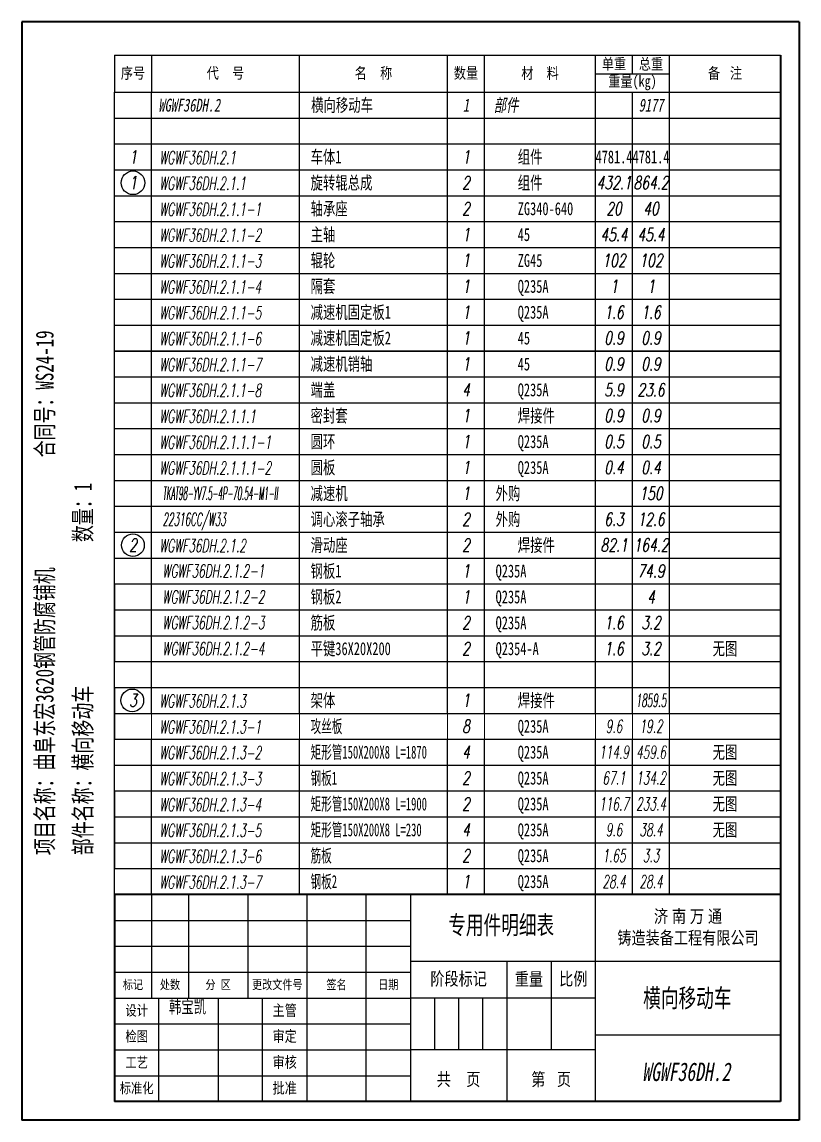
# Model space of a CAD drawing. Header units: millimetres. Extents: x 41246 to 169465, y -141938 to 36614.
# Drawn here: x 137120 to 142370, y -132359 to -124934 of the extents above; entities that cross this region are included whole.
import ezdxf
from ezdxf.enums import TextEntityAlignment as Align

# ---------------------------------------------------------------- set-up
doc = ezdxf.new("R2010")
doc.units = ezdxf.units.MM
for name, color, linetype in [('00', 7, 'Continuous'), ('标注层', 3, 'Continuous'), ('标注线', 3, 'Continuous'), ('细实线', 4, 'Continuous')]:
    doc.layers.add(name, color=color, linetype=linetype)
for name, color, linetype, lineweight in [('S', 7, 'Continuous', 35), ('明细表线', 1, 'Continuous', 13), ('粗实线', 7, 'Continuous', 40)]:
    doc.layers.add(name, color=color, linetype=linetype, lineweight=lineweight)
doc.styles.get("Standard").update_dxf_attribs({"font": '', "width": 0.8})
doc.styles.add('文字', font='', dxfattribs={"width": 0.7})
doc.styles.add('标注', font='italic.shx', dxfattribs={"width": 0.7, "bigfont": 'AllInOneBig.shx'})
doc.styles.get('Standard').set_extended_font_data('SimSun')
doc.styles.get('文字').set_extended_font_data('SimSun')

# ---------------------------------------------------------------- blocks, each defined once
blk = doc.blocks.new('明细表')
for p, q in [((0, 7), (180, 7)), ((0, 0), (0, 7)), ((10, 0), (10, 7)), ((50, 0), (50, 7)), ((90, 0), (90, 7)), ((100, 0), (100, 7)), ((130, 0), (130, 7)), ((140, 0), (140, 7)), ((150, 0), (150, 7)), ((180, 0), (180, 7)), ((0, 0), (180, 0))]:
    blk.add_line(p, q)
at = {"width": 0.7, "flags": 8}
for tag, style, p in [('1', '标注', (5, 3.5)), ('4', '标注', (95, 3.5)), ('6', '标注', (135, 3.5)), ('7', '标注', (145, 3.5)), ('8', '文字', (165, 3.5))]:
    blk.add_attdef(tag, text='', height=3.5, dxfattribs=dict(at, style=style)).set_placement(p, align=Align.MIDDLE_CENTER)
at = {"color": 141, "flags": 8}
for tag, style, width, p in [('2', '标注', 0.6, (13, 3.5)), ('3', '文字', 0.7, (53, 3.5)), ('5', '标注', 0.7, (103, 3.5))]:
    blk.add_attdef(tag, text='', height=3.5, dxfattribs=dict(at, style=style, width=width)).set_placement(p, align=Align.MIDDLE_LEFT)
blk = doc.blocks.new('明细表头')
for p, q in [((0, 10), (180, 10)), ((0, 10), (0, 0)), ((10, 10), (10, 0)), ((50, 0), (50, 10)), ((90, 0), (90, 10)), ((100, 0), (100, 10)), ((130, 0), (130, 10)), ((140, 5), (140, 10)), ((150, 0), (150, 10)), ((180, 10), (180, 0)), ((130, 5), (150, 5)), ((0, 0), (180, 0))]:
    blk.add_line(p, q)
at = {"char_height": 3, "attachment_point": 5}
for s, insert in [('{\\f\uffbfﾬￌﾣﾤ_GB2312|b0|i0|c134|p49;单重}', (135, 7.5)), ('{\\f\uffbfﾬￌﾣﾤ_GB2312|b0|i0|c134|p49;总重}', (145, 7.5)), ('{\\f\uffbfﾬￌﾣﾤ_GB2312|b0|i0|c134|p49;序号}', (5, 5)), ('{\\f\uffbfﾬￌﾣﾤ_GB2312|b0|i0|c134|p49;代    号}', (30, 5)), ('{\\f\uffbfﾬￌﾣﾤ_GB2312|b0|i0|c134|p49;名    称}', (70, 5)), ('{\\f\uffbfﾬￌﾣﾤ_GB2312|b0|i0|c134|p49;数量}', (95, 5)), ('{\\f\uffbfﾬￌﾣﾤ_GB2312|b0|i0|c134|p49;材    料}', (115, 5)), ('{\\f\uffbfﾬￌﾣﾤ_GB2312|b0|i0|c134|p49;备   注}', (165, 5)), ('{\\f\uffbfﾬￌﾣﾤ_GB2312|b0|i0|c134|p49;重量}(kg)', (140, 2.5))]:
    blk.add_mtext(s, dxfattribs=dict(at, insert=insert))
blk = doc.blocks.new('图栏')
at = {"layer": '粗实线'}
for p, q in [((0, 56), (-180, 56)), ((-180, 56), (-180, 0))]:
    blk.add_line(p, q, dxfattribs=at)
at = {"layer": '细实线'}
for p, q in [((-170, 56), (-170, 28)), ((-160, 56), (-160, 28)), ((-144, 56), (-144, 28)), ((-128, 56), (-128, 0)), ((-112, 0), (-112, 56)), ((-100, 56), (-100, 0)), ((-50, 0), (-50, 56)), ((-180, 49), (-100, 49)), ((-180, 42), (-100, 42)), ((-100, 38), (-50, 38)), ((-74, 38), (-74, 0)), ((-62, 38), (-62, 14)), ((-50, 38), (0, 38)), ((-180, 35), (-100, 35)), ((-180, 28), (-100, 28)), ((-168, 0), (-168, 28)), ((-152, 28), (-152, 0)), ((-140, 0), (-140, 28)), ((-50, 28), (-100, 28)), ((-93.5, 28), (-93.5, 14)), ((-87, 28), (-87, 14)), ((-80.5, 28), (-80.5, 14)), ((-180, 21), (-100, 21)), ((0, 18), (-50, 18)), ((-180, 14), (-100, 14)), ((-50, 14), (-100, 14)), ((-50, 0), (-50, 9)), ((-180, 7), (-100, 7))]:
    blk.add_line(p, q, dxfattribs=at)
at = {"insert": (-165.27, 27.41), "char_height": 3.5, "width": 10.6759, "attachment_point": 1, "style": '文字'}
blk.add_mtext('韩宝凯', dxfattribs=at)
at = {"layer": '细实线', "attachment_point": 5}
for s, insert, char_height, width in [('{\\f\uffbfﾬￌﾣﾤ_GB2312|b0|i0|c134|p49;济 南 万 通\\P铸造装备工程有限公司}', (-25, 47), 3.5, 50), ('{\\f\uffbfﾬￌﾣﾤ_GB2312|b0|i0|c134|p49;标记}', (-175, 31.5), 2.5, 15), ('处数', (-165, 31.5), 2.5, 15), ('分 区', (-152, 31.5), 2.5, 15), ('{\\f\uffbfﾬￌﾣﾤ_GB2312|b0|i0|c134|p49;签名}', (-120, 31.5), 2.5, 15), ('{\\f\uffbfﾬￌﾣﾤ_GB2312|b0|i0|c134|p49;日期}', (-106, 31.5), 2.5, 15), ('{\\f\uffbfﾬￌﾣﾤ_GB2312|b0|i0|c134|p49;阶段标记}', (-87, 33), 3.5, 26), ('{\\f\uffbfﾬￌﾣﾤ_GB2312|b0|i0|c134|p49;重量}', (-68, 33), 3.5, 12), ('比例', (-56, 33), 3.5, 12), ('{\\f\uffbfﾬￌﾣﾤ_GB2312|b0|i0|c134|p49;设计}', (-174, 24.5), 2.8, 10), ('{\\f\uffbfﾬￌﾣﾤ_GB2312|b0|i0|c134|p49;主管}', (-134, 24.5), 3, 10), ('{\\f\uffbfﾬￌﾣﾤ_GB2312|b0|i0|c134|p49;检图}', (-174, 17.5), 2.8, 10), ('{\\f\uffbfﾬￌﾣﾤ_GB2312|b0|i0|c134|p49;审定}', (-134, 17.5), 3, 10), ('{\\f\uffbfﾬￌﾣﾤ_GB2312|b0|i0|c134|p49;工艺}', (-174, 10.5), 2.8, 10), ('{\\f\uffbfﾬￌﾣﾤ_GB2312|b0|i0|c134|p49;审核}', (-134, 10.5), 3, 10), ('{\\f\uffbfﾬￌﾣﾤ_GB2312|b0|i0|c134|p49;共    页}', (-87, 5.82), 3.5, 26), ('{\\f\uffbfﾬￌﾣﾤ_GB2312|b0|i0|c134|p49;第   页}', (-62, 5.82), 3.5, 24), ('{\\fￋￎￌﾣﾤ|b0|i0|c134|p2;标准化}', (-174, 3.5), 2.8, 10), ('{\\f\uffbfﾬￌﾣﾤ_GB2312|b0|i0|c134|p49;批准}', (-134, 3.5), 3, 10)]:
    blk.add_mtext(s, dxfattribs=dict(at, insert=insert, char_height=char_height, width=width))
at = {"layer": '细实线', "insert": (-136, 31.5), "char_height": 2.5, "width": 15, "attachment_point": 5, "line_spacing_factor": 0.8}
blk.add_mtext('{\\fￋￎￌﾣﾤ|b0|i0|c134|p2;更改文件号}', dxfattribs=at)
at = {"layer": '细实线', "width": 0.8, "flags": 8}
for tag, height, p in [('Q', 5, (-75.13, 47.19)), ('名称', 5, (-25.19, 28)), ('姓名', 3, (-159.93, 24.36)), ('DATA', 3, (-146.06, 24.09)), ('KG', 3.5, (-68.19, 21.34)), ('Y', 3.5, (-55.74, 20.78)), ('姓名', 3, (-159.93, 17.36)), ('DATA', 3, (-146.06, 17.09)), ('姓名', 3, (-119.93, 10.36)), ('DATA', 3, (-106.06, 10.09)), ('N', 7, (-25.47, 8.06)), ('Z', 3.5, (-87.28, 5.59)), ('X', 3.5, (-62.27, 5.8)), ('姓名', 3, (-119.93, 3.36)), ('DATA', 3, (-106.06, 3.09))]:
    blk.add_attdef(tag, text='', height=height, dxfattribs=at).set_placement(p, align=Align.MIDDLE_CENTER)

msp = doc.modelspace()

# ---------------------------------------------------------------- linework, layer by layer
at = {"layer": 'S'}
msp.add_line((142245.3, -128734.3), (142245.3, -129784.3), dxfattribs=at)
at = {"layer": '标注层'}
for p, q in [((137745.3, -130834.3), (137745.3, -125409.3)), ((142245.3, -130659.3), (142245.3, -130134.3))]:
    msp.add_line(p, q, dxfattribs=at)
at = {"layer": '标注线'}
for centre, radius in [((137870.3, -126021.8), 79.8), ((137870.3, -128471.8), 76.6), ((137865.5, -129521.8), 76.6)]:
    msp.add_circle(centre, radius, dxfattribs=at)
at = {"layer": '粗实线'}
for p, q in [((142370.3, -124934.3), (137120.3, -124934.3)), ((137120.3, -124934.3), (137120.3, -132359.3)), ((142370.3, -124934.3), (142370.3, -132359.3)), ((142370.3, -124934.3), (142370.3, -132359.3)), ((142370.3, -124934.3), (142370.3, -132359.3)), ((142245.3, -125159.3), (142245.3, -132234.3)), ((142245.3, -132234.3), (137745.3, -132234.3)), ((142370.3, -132359.3), (137120.3, -132359.3))]:
    msp.add_line(p, q, dxfattribs=at)
at = {"layer": '细实线'}
for p, q in [((137745.3, -128734.3), (137745.3, -129259.3)), ((137745.3, -128734.3), (137745.3, -129259.3)), ((137745.3, -129434.3), (137745.3, -129784.3)), ((137745.3, -129434.3), (137745.3, -129784.3)), ((137745.3, -130134.3), (137745.3, -130659.3)), ((137745.3, -130134.3), (137745.3, -130659.3))]:
    msp.add_line(p, q, dxfattribs=at)

# ---------------------------------------------------------------- block references
at = {"layer": '明细表线'}
ref = msp.add_blockref('明细表', (137745.3, -129784.3), dxfattribs=dict(at, xscale=25.00000000000015, yscale=25.00000000000015, zscale=25.00000000000015))
ref.add_attrib('2', 'WGWF36DH.2.1.3-1', dxfattribs={"layer": '0', "color": 141, "height": 87.5, "style": '标注', "width": 0.6, "flags": 8}).set_placement((138048.5, -129701), align=Align.MIDDLE_LEFT)
ref.add_attrib('3', '攻丝板', dxfattribs={"layer": '0', "color": 141, "height": 87.5, "style": '文字', "width": 0.6, "flags": 8}).set_placement((139070.3, -129696.8), align=Align.MIDDLE_LEFT)
ref.add_attrib('4', '8', dxfattribs={"layer": '0', "height": 87.5, "style": '标注', "width": 0.7, "flags": 8}).set_placement((140120.3, -129696.8), align=Align.MIDDLE_CENTER)
ref.add_attrib('5', 'Q235A', dxfattribs={"layer": '0', "color": 141, "height": 87.5, "style": '文字', "width": 0.7, "flags": 8}).set_placement((140469.9, -129696.8), align=Align.MIDDLE_LEFT)
ref.add_attrib('6', '9.6', dxfattribs={"layer": '0', "height": 87.5, "style": '标注', "width": 0.6, "flags": 8}).set_placement((141120.3, -129696.8), align=Align.MIDDLE_CENTER)
ref.add_attrib('7', '19.2', dxfattribs={"layer": '0', "height": 87.5, "style": '标注', "width": 0.6, "flags": 8}).set_placement((141370.3, -129696.8), align=Align.MIDDLE_CENTER)
at = {"layer": '标注层', "xscale": 25, "yscale": 25, "zscale": 25}
msp.add_blockref('明细表头', (137745.3, -125409.3), dxfattribs=at)
at = {"layer": '标注层'}
ref = msp.add_blockref('明细表', (137745.3, -128734.3), dxfattribs=dict(at, xscale=24.99999999999966, yscale=24.99999999999966, zscale=24.99999999999966))
ref.add_attrib('2', 'WGWF36DH.2.1.2-1', dxfattribs={"layer": '0', "color": 141, "height": 87.5, "style": '标注', "width": 0.6, "flags": 8}).set_placement((138070.3, -128646.8), align=Align.MIDDLE_LEFT)
ref.add_attrib('3', '钢板1', dxfattribs={"layer": '0', "color": 141, "height": 87.5, "style": '文字', "width": 0.7, "flags": 8}).set_placement((139070.3, -128646.8), align=Align.MIDDLE_LEFT)
ref.add_attrib('4', '1', dxfattribs={"layer": '0', "height": 87.5, "style": '标注', "width": 0.7, "flags": 8}).set_placement((140120.3, -128646.8), align=Align.MIDDLE_CENTER)
ref.add_attrib('5', 'Q235A', dxfattribs={"layer": '0', "color": 141, "height": 87.5, "style": '文字', "width": 0.7, "flags": 8}).set_placement((140320.3, -128646.8), align=Align.MIDDLE_LEFT)
ref.add_attrib('7', '74.9', dxfattribs={"layer": '0', "height": 87.5, "style": '标注', "width": 0.7, "flags": 8}).set_placement((141370.3, -128646.8), align=Align.MIDDLE_CENTER)
ref = msp.add_blockref('明细表', (137745.3, -128909.3), dxfattribs=dict(at, xscale=24.99999999999966, yscale=24.99999999999966, zscale=24.99999999999966))
ref.add_attrib('2', 'WGWF36DH.2.1.2-2', dxfattribs={"layer": '0', "color": 141, "height": 87.5, "style": '标注', "width": 0.6, "flags": 8}).set_placement((138070.3, -128821.8), align=Align.MIDDLE_LEFT)
ref.add_attrib('3', '钢板2', dxfattribs={"layer": '0', "color": 141, "height": 87.5, "style": '文字', "width": 0.7, "flags": 8}).set_placement((139070.3, -128821.8), align=Align.MIDDLE_LEFT)
ref.add_attrib('4', '1', dxfattribs={"layer": '0', "height": 87.5, "style": '标注', "width": 0.7, "flags": 8}).set_placement((140120.3, -128821.8), align=Align.MIDDLE_CENTER)
ref.add_attrib('5', 'Q235A', dxfattribs={"layer": '0', "color": 141, "height": 87.5, "style": '文字', "width": 0.7, "flags": 8}).set_placement((140320.3, -128821.8), align=Align.MIDDLE_LEFT)
ref.add_attrib('7', '4', dxfattribs={"layer": '0', "height": 87.5, "style": '标注', "width": 0.7, "flags": 8}).set_placement((141370.3, -128821.8), align=Align.MIDDLE_CENTER)
ref = msp.add_blockref('明细表', (137745.3, -129084.3), dxfattribs=dict(at, xscale=24.99999999999966, yscale=24.99999999999966, zscale=24.99999999999966))
ref.add_attrib('2', 'WGWF36DH.2.1.2-3', dxfattribs={"layer": '0', "color": 141, "height": 87.5, "style": '标注', "width": 0.6, "flags": 8}).set_placement((138070.3, -128996.8), align=Align.MIDDLE_LEFT)
ref.add_attrib('3', '筋板', dxfattribs={"layer": '0', "color": 141, "height": 87.5, "style": '文字', "width": 0.7, "flags": 8}).set_placement((139070.3, -128996.8), align=Align.MIDDLE_LEFT)
ref.add_attrib('4', '2', dxfattribs={"layer": '0', "height": 87.5, "style": '标注', "width": 0.7, "flags": 8}).set_placement((140120.3, -128996.8), align=Align.MIDDLE_CENTER)
ref.add_attrib('5', 'Q235A', dxfattribs={"layer": '0', "color": 141, "height": 87.5, "style": '文字', "width": 0.7, "flags": 8}).set_placement((140320.3, -128996.8), align=Align.MIDDLE_LEFT)
ref.add_attrib('6', '1.6', dxfattribs={"layer": '0', "height": 87.5, "style": '标注', "width": 0.7, "flags": 8}).set_placement((141120.3, -128996.8), align=Align.MIDDLE_CENTER)
ref.add_attrib('7', '3.2', dxfattribs={"layer": '0', "height": 87.5, "style": '标注', "width": 0.7, "flags": 8}).set_placement((141370.3, -128996.8), align=Align.MIDDLE_CENTER)
ref = msp.add_blockref('明细表', (137745.3, -129259.3), dxfattribs=dict(at, xscale=25.00000088444341, yscale=25.00000088444341, zscale=25.00000088444341))
ref.add_attrib('2', 'WGWF36DH.2.1.2-4', dxfattribs={"layer": '0', "color": 141, "height": 87.5, "style": '标注', "width": 0.6, "flags": 8}).set_placement((138070.3, -129171.8), align=Align.MIDDLE_LEFT)
ref.add_attrib('3', '平键36X20X200', dxfattribs={"layer": '0', "color": 141, "height": 87.5, "style": '文字', "width": 0.7, "flags": 8}).set_placement((139070.3, -129171.8), align=Align.MIDDLE_LEFT)
ref.add_attrib('4', '2', dxfattribs={"layer": '0', "height": 87.5, "style": '标注', "width": 0.7, "flags": 8}).set_placement((140120.3, -129171.8), align=Align.MIDDLE_CENTER)
ref.add_attrib('5', 'Q2354-A', dxfattribs={"layer": '0', "color": 141, "height": 87.5, "style": '文字', "width": 0.7, "flags": 8}).set_placement((140320.3, -129171.8), align=Align.MIDDLE_LEFT)
ref.add_attrib('6', '1.6', dxfattribs={"layer": '0', "height": 87.5, "style": '标注', "width": 0.7, "flags": 8}).set_placement((141120.3, -129171.8), align=Align.MIDDLE_CENTER)
ref.add_attrib('7', '3.2', dxfattribs={"layer": '0', "height": 87.5, "style": '标注', "width": 0.7, "flags": 8}).set_placement((141370.3, -129171.8), align=Align.MIDDLE_CENTER)
ref.add_attrib('8', '无图', dxfattribs={"layer": '0', "height": 87.5, "style": '文字', "width": 0.7, "flags": 8}).set_placement((141870.3, -129171.8), align=Align.MIDDLE_CENTER)
ref = msp.add_blockref('图栏', (142245.3, -132234.3), dxfattribs=dict(at, xscale=25, yscale=25, zscale=25))
ref.add_attrib('名称', '横向移动车', dxfattribs={"layer": '细实线', "height": 125, "style": '文字', "oblique": 0.17453, "width": 0.7, "flags": 8}).set_placement((141615.5, -131534.3), align=Align.MIDDLE_CENTER)
ref.add_attrib('N', 'WGWF36DH.2', dxfattribs={"layer": '细实线', "height": 125, "style": '文字', "oblique": 10, "width": 0.7, "flags": 8}).set_placement((141608.5, -132032.8), align=Align.MIDDLE_CENTER)
ref.add_attrib('材料', '专用件明细表', dxfattribs={"layer": '细实线', "height": 125, "style": '文字', "oblique": 0.17453, "width": 0.7, "flags": 8}).set_placement((140358, -131040.2), align=Align.MIDDLE_CENTER)
at = {"layer": '标注线'}
ref = msp.add_blockref('明细表', (137745.3, -125934.3), dxfattribs=dict(at, xscale=24.99999992873444, yscale=24.99999992873444, zscale=24.99999992873444))
ref.add_attrib('1', '1', dxfattribs={"layer": '0', "height": 87.5, "style": '标注', "width": 0.7, "flags": 8}).set_placement((137870.3, -125846.8), align=Align.MIDDLE_CENTER)
ref.add_attrib('2', 'WGWF36DH.2.1', dxfattribs={"layer": '0', "color": 141, "height": 87.5, "style": '标注', "width": 0.6, "flags": 8}).set_placement((138048.5, -125851), align=Align.MIDDLE_LEFT)
ref.add_attrib('3', '车体1', dxfattribs={"layer": '0', "color": 141, "height": 87.5, "style": '文字', "width": 0.7, "flags": 8}).set_placement((139070.3, -125846.8), align=Align.MIDDLE_LEFT)
ref.add_attrib('4', '1', dxfattribs={"layer": '0', "height": 87.5, "style": '标注', "width": 0.7, "flags": 8}).set_placement((140120.3, -125846.8), align=Align.MIDDLE_CENTER)
ref.add_attrib('5', '组件', dxfattribs={"layer": '0', "color": 141, "height": 87.5, "style": '文字', "width": 0.7, "flags": 8}).set_placement((140469.9, -125846.8), align=Align.MIDDLE_LEFT)
ref.add_attrib('6', '4781.4', dxfattribs={"layer": '0', "height": 87.5, "style": '文字', "width": 0.7, "flags": 8}).set_placement((141120.3, -125846.8), align=Align.MIDDLE_CENTER)
ref.add_attrib('7', '4781.4', dxfattribs={"layer": '0', "height": 87.5, "style": '文字', "width": 0.7, "flags": 8}).set_placement((141370.3, -125846.8), align=Align.MIDDLE_CENTER)
ref = msp.add_blockref('明细表', (137745.3, -126109.3), dxfattribs=dict(at, xscale=24.99999999999974, yscale=24.99999999999974, zscale=24.99999999999974))
ref.add_attrib('1', '1', dxfattribs={"layer": '0', "height": 87.5, "style": '标注', "width": 0.7, "flags": 8}).set_placement((137870.3, -126021.8), align=Align.MIDDLE_CENTER)
ref.add_attrib('2', 'WGWF36DH.2.1.1', dxfattribs={"layer": '0', "color": 141, "height": 87.5, "style": '标注', "width": 0.6, "flags": 8}).set_placement((138048.5, -126026), align=Align.MIDDLE_LEFT)
ref.add_attrib('3', '旋转辊总成', dxfattribs={"layer": '0', "color": 141, "height": 87.5, "style": '文字', "width": 0.7, "flags": 8}).set_placement((139070.3, -126021.8), align=Align.MIDDLE_LEFT)
ref.add_attrib('4', '2', dxfattribs={"layer": '0', "height": 87.5, "style": '标注', "width": 0.7, "flags": 8}).set_placement((140120.3, -126021.8), align=Align.MIDDLE_CENTER)
ref.add_attrib('5', '组件', dxfattribs={"layer": '0', "color": 141, "height": 87.5, "style": '文字', "width": 0.7, "flags": 8}).set_placement((140469.9, -126021.8), align=Align.MIDDLE_LEFT)
ref.add_attrib('6', '432.1', dxfattribs={"layer": '0', "height": 87.5, "style": '标注', "width": 0.7, "flags": 8}).set_placement((141120.3, -126021.8), align=Align.MIDDLE_CENTER)
ref.add_attrib('7', '864.2', dxfattribs={"layer": '0', "height": 87.5, "style": '标注', "width": 0.7, "flags": 8}).set_placement((141370.3, -126021.8), align=Align.MIDDLE_CENTER)
ref = msp.add_blockref('明细表', (137745.3, -126284.3), dxfattribs=dict(at, xscale=24.99999999999968, yscale=24.99999999999968, zscale=24.99999999999968))
ref.add_attrib('2', 'WGWF36DH.2.1.1-1', dxfattribs={"layer": '0', "color": 141, "height": 87.5, "style": '标注', "width": 0.6, "flags": 8}).set_placement((138048.5, -126201), align=Align.MIDDLE_LEFT)
ref.add_attrib('3', '轴承座', dxfattribs={"layer": '0', "color": 141, "height": 87.5, "style": '文字', "width": 0.7, "flags": 8}).set_placement((139070.3, -126196.8), align=Align.MIDDLE_LEFT)
ref.add_attrib('4', '2', dxfattribs={"layer": '0', "height": 87.5, "style": '标注', "width": 0.7, "flags": 8}).set_placement((140120.3, -126196.8), align=Align.MIDDLE_CENTER)
ref.add_attrib('5', 'ZG340-640', dxfattribs={"layer": '0', "color": 141, "height": 87.5, "style": '文字', "width": 0.7, "flags": 8}).set_placement((140469.9, -126196.8), align=Align.MIDDLE_LEFT)
ref.add_attrib('6', '20', dxfattribs={"layer": '0', "height": 87.5, "style": '标注', "width": 0.7, "flags": 8}).set_placement((141120.3, -126196.8), align=Align.MIDDLE_CENTER)
ref.add_attrib('7', '40', dxfattribs={"layer": '0', "height": 87.5, "style": '标注', "width": 0.7, "flags": 8}).set_placement((141370.3, -126196.8), align=Align.MIDDLE_CENTER)
ref = msp.add_blockref('明细表', (137745.3, -126459.3), dxfattribs=dict(at, xscale=24.99999999999968, yscale=24.99999999999968, zscale=24.99999999999968))
ref.add_attrib('2', 'WGWF36DH.2.1.1-2', dxfattribs={"layer": '0', "color": 141, "height": 87.5, "style": '标注', "width": 0.6, "flags": 8}).set_placement((138048.5, -126376), align=Align.MIDDLE_LEFT)
ref.add_attrib('3', '主轴', dxfattribs={"layer": '0', "color": 141, "height": 87.5, "style": '文字', "width": 0.7, "flags": 8}).set_placement((139070.3, -126371.8), align=Align.MIDDLE_LEFT)
ref.add_attrib('4', '1', dxfattribs={"layer": '0', "height": 87.5, "style": '标注', "width": 0.7, "flags": 8}).set_placement((140120.3, -126371.8), align=Align.MIDDLE_CENTER)
ref.add_attrib('5', '45', dxfattribs={"layer": '0', "color": 141, "height": 87.5, "style": '文字', "width": 0.7, "flags": 8}).set_placement((140469.9, -126371.8), align=Align.MIDDLE_LEFT)
ref.add_attrib('6', '45.4', dxfattribs={"layer": '0', "height": 87.5, "style": '标注', "width": 0.7, "flags": 8}).set_placement((141120.3, -126371.8), align=Align.MIDDLE_CENTER)
ref.add_attrib('7', '45.4', dxfattribs={"layer": '0', "height": 87.5, "style": '标注', "width": 0.7, "flags": 8}).set_placement((141370.3, -126371.8), align=Align.MIDDLE_CENTER)
ref = msp.add_blockref('明细表', (137745.3, -126634.3), dxfattribs=dict(at, xscale=24.99999999999968, yscale=24.99999999999968, zscale=24.99999999999968))
ref.add_attrib('2', 'WGWF36DH.2.1.1-3', dxfattribs={"layer": '0', "color": 141, "height": 87.5, "style": '标注', "width": 0.6, "flags": 8}).set_placement((138048.5, -126551), align=Align.MIDDLE_LEFT)
ref.add_attrib('3', '辊轮', dxfattribs={"layer": '0', "color": 141, "height": 87.5, "style": '文字', "width": 0.7, "flags": 8}).set_placement((139070.3, -126546.8), align=Align.MIDDLE_LEFT)
ref.add_attrib('4', '1', dxfattribs={"layer": '0', "height": 87.5, "style": '标注', "width": 0.7, "flags": 8}).set_placement((140120.3, -126546.8), align=Align.MIDDLE_CENTER)
ref.add_attrib('5', 'ZG45', dxfattribs={"layer": '0', "color": 141, "height": 87.5, "style": '文字', "width": 0.7, "flags": 8}).set_placement((140469.9, -126546.8), align=Align.MIDDLE_LEFT)
ref.add_attrib('6', '102', dxfattribs={"layer": '0', "height": 87.5, "style": '标注', "width": 0.7, "flags": 8}).set_placement((141120.3, -126546.8), align=Align.MIDDLE_CENTER)
ref.add_attrib('7', '102', dxfattribs={"layer": '0', "height": 87.5, "style": '标注', "width": 0.7, "flags": 8}).set_placement((141370.3, -126546.8), align=Align.MIDDLE_CENTER)
ref = msp.add_blockref('明细表', (137745.3, -126809.3), dxfattribs=dict(at, xscale=24.99999999999968, yscale=24.99999999999968, zscale=24.99999999999968))
ref.add_attrib('2', 'WGWF36DH.2.1.1-4', dxfattribs={"layer": '0', "color": 141, "height": 87.5, "style": '标注', "width": 0.6, "flags": 8}).set_placement((138048.5, -126726), align=Align.MIDDLE_LEFT)
ref.add_attrib('3', '隔套', dxfattribs={"layer": '0', "color": 141, "height": 87.5, "style": '文字', "width": 0.7, "flags": 8}).set_placement((139070.3, -126721.8), align=Align.MIDDLE_LEFT)
ref.add_attrib('4', '1', dxfattribs={"layer": '0', "height": 87.5, "style": '标注', "width": 0.7, "flags": 8}).set_placement((140120.3, -126721.8), align=Align.MIDDLE_CENTER)
ref.add_attrib('5', 'Q235A', dxfattribs={"layer": '0', "color": 141, "height": 87.5, "style": '文字', "width": 0.7, "flags": 8}).set_placement((140469.9, -126721.8), align=Align.MIDDLE_LEFT)
ref.add_attrib('6', '1', dxfattribs={"layer": '0', "height": 87.5, "style": '标注', "width": 0.7, "flags": 8}).set_placement((141120.3, -126721.8), align=Align.MIDDLE_CENTER)
ref.add_attrib('7', '1', dxfattribs={"layer": '0', "height": 87.5, "style": '标注', "width": 0.7, "flags": 8}).set_placement((141370.3, -126721.8), align=Align.MIDDLE_CENTER)
ref = msp.add_blockref('明细表', (137745.3, -126984.3), dxfattribs=dict(at, xscale=24.99999999999968, yscale=24.99999999999968, zscale=24.99999999999968))
ref.add_attrib('2', 'WGWF36DH.2.1.1-5', dxfattribs={"layer": '0', "color": 141, "height": 87.5, "style": '标注', "width": 0.6, "flags": 8}).set_placement((138048.5, -126901), align=Align.MIDDLE_LEFT)
ref.add_attrib('3', '减速机固定板1', dxfattribs={"layer": '0', "color": 141, "height": 87.5, "style": '文字', "width": 0.7, "flags": 8}).set_placement((139070.3, -126896.8), align=Align.MIDDLE_LEFT)
ref.add_attrib('4', '1', dxfattribs={"layer": '0', "height": 87.5, "style": '标注', "width": 0.7, "flags": 8}).set_placement((140120.3, -126896.8), align=Align.MIDDLE_CENTER)
ref.add_attrib('5', 'Q235A', dxfattribs={"layer": '0', "color": 141, "height": 87.5, "style": '文字', "width": 0.7, "flags": 8}).set_placement((140469.9, -126896.8), align=Align.MIDDLE_LEFT)
ref.add_attrib('6', '1.6', dxfattribs={"layer": '0', "height": 87.5, "style": '标注', "width": 0.7, "flags": 8}).set_placement((141120.3, -126896.8), align=Align.MIDDLE_CENTER)
ref.add_attrib('7', '1.6', dxfattribs={"layer": '0', "height": 87.5, "style": '标注', "width": 0.7, "flags": 8}).set_placement((141370.3, -126896.8), align=Align.MIDDLE_CENTER)
ref = msp.add_blockref('明细表', (137745.3, -127158.9), dxfattribs=dict(at, xscale=24.99999999999968, yscale=24.99999999999968, zscale=24.99999999999968))
ref.add_attrib('2', 'WGWF36DH.2.1.1-6', dxfattribs={"layer": '0', "color": 141, "height": 87.5, "style": '标注', "width": 0.6, "flags": 8}).set_placement((138048.5, -127075.6), align=Align.MIDDLE_LEFT)
ref.add_attrib('3', '减速机固定板2', dxfattribs={"layer": '0', "color": 141, "height": 87.5, "style": '文字', "width": 0.7, "flags": 8}).set_placement((139070.3, -127071.4), align=Align.MIDDLE_LEFT)
ref.add_attrib('4', '1', dxfattribs={"layer": '0', "height": 87.5, "style": '标注', "width": 0.7, "flags": 8}).set_placement((140120.3, -127071.4), align=Align.MIDDLE_CENTER)
ref.add_attrib('5', '45', dxfattribs={"layer": '0', "color": 141, "height": 87.5, "style": '文字', "width": 0.7, "flags": 8}).set_placement((140469.9, -127071.4), align=Align.MIDDLE_LEFT)
ref.add_attrib('6', '0.9', dxfattribs={"layer": '0', "height": 87.5, "style": '标注', "width": 0.7, "flags": 8}).set_placement((141120.3, -127071.4), align=Align.MIDDLE_CENTER)
ref.add_attrib('7', '0.9', dxfattribs={"layer": '0', "height": 87.5, "style": '标注', "width": 0.7, "flags": 8}).set_placement((141370.3, -127071.4), align=Align.MIDDLE_CENTER)
ref = msp.add_blockref('明细表', (137745.3, -127334.3), dxfattribs=dict(at, xscale=24.99999999999968, yscale=24.99999999999968, zscale=24.99999999999968))
ref.add_attrib('2', 'WGWF36DH.2.1.1-7', dxfattribs={"layer": '0', "color": 141, "height": 87.5, "style": '标注', "width": 0.6, "flags": 8}).set_placement((138048.5, -127251), align=Align.MIDDLE_LEFT)
ref.add_attrib('3', '减速机销轴', dxfattribs={"layer": '0', "color": 141, "height": 87.5, "style": '文字', "width": 0.7, "flags": 8}).set_placement((139070.3, -127246.8), align=Align.MIDDLE_LEFT)
ref.add_attrib('4', '1', dxfattribs={"layer": '0', "height": 87.5, "style": '标注', "width": 0.7, "flags": 8}).set_placement((140120.3, -127246.8), align=Align.MIDDLE_CENTER)
ref.add_attrib('5', '45', dxfattribs={"layer": '0', "color": 141, "height": 87.5, "style": '文字', "width": 0.7, "flags": 8}).set_placement((140469.9, -127246.8), align=Align.MIDDLE_LEFT)
ref.add_attrib('6', '0.9', dxfattribs={"layer": '0', "height": 87.5, "style": '标注', "width": 0.7, "flags": 8}).set_placement((141120.3, -127246.8), align=Align.MIDDLE_CENTER)
ref.add_attrib('7', '0.9', dxfattribs={"layer": '0', "height": 87.5, "style": '标注', "width": 0.7, "flags": 8}).set_placement((141370.3, -127246.8), align=Align.MIDDLE_CENTER)
ref = msp.add_blockref('明细表', (137745.3, -127509.3), dxfattribs=dict(at, xscale=24.99999999999968, yscale=24.99999999999968, zscale=24.99999999999968))
ref.add_attrib('2', 'WGWF36DH.2.1.1-8', dxfattribs={"layer": '0', "color": 141, "height": 87.5, "style": '标注', "width": 0.6, "flags": 8}).set_placement((138048.5, -127426), align=Align.MIDDLE_LEFT)
ref.add_attrib('3', '端盖', dxfattribs={"layer": '0', "color": 141, "height": 87.5, "style": '文字', "width": 0.7, "flags": 8}).set_placement((139070.3, -127421.8), align=Align.MIDDLE_LEFT)
ref.add_attrib('4', '4', dxfattribs={"layer": '0', "height": 87.5, "style": '标注', "width": 0.7, "flags": 8}).set_placement((140120.3, -127421.8), align=Align.MIDDLE_CENTER)
ref.add_attrib('5', 'Q235A', dxfattribs={"layer": '0', "color": 141, "height": 87.5, "style": '文字', "width": 0.7, "flags": 8}).set_placement((140469.9, -127421.8), align=Align.MIDDLE_LEFT)
ref.add_attrib('6', '5.9', dxfattribs={"layer": '0', "height": 87.5, "style": '标注', "width": 0.7, "flags": 8}).set_placement((141120.3, -127421.8), align=Align.MIDDLE_CENTER)
ref.add_attrib('7', '23.6', dxfattribs={"layer": '0', "height": 87.5, "style": '标注', "width": 0.7, "flags": 8}).set_placement((141370.3, -127421.8), align=Align.MIDDLE_CENTER)
ref = msp.add_blockref('明细表', (137745.3, -127684.3), dxfattribs=dict(at, xscale=24.99999999999968, yscale=24.99999999999968, zscale=24.99999999999968))
ref.add_attrib('2', 'WGWF36DH.2.1.1.1', dxfattribs={"layer": '0', "color": 141, "height": 87.5, "style": '标注', "width": 0.6, "flags": 8}).set_placement((138048.5, -127601), align=Align.MIDDLE_LEFT)
ref.add_attrib('3', '密封套', dxfattribs={"layer": '0', "color": 141, "height": 87.5, "style": '文字', "width": 0.7, "flags": 8}).set_placement((139070.3, -127596.8), align=Align.MIDDLE_LEFT)
ref.add_attrib('4', '1', dxfattribs={"layer": '0', "height": 87.5, "style": '标注', "width": 0.7, "flags": 8}).set_placement((140120.3, -127596.8), align=Align.MIDDLE_CENTER)
ref.add_attrib('5', '焊接件', dxfattribs={"layer": '0', "color": 141, "height": 87.5, "style": '文字', "width": 0.7, "flags": 8}).set_placement((140469.9, -127596.8), align=Align.MIDDLE_LEFT)
ref.add_attrib('6', '0.9', dxfattribs={"layer": '0', "height": 87.5, "style": '标注', "width": 0.7, "flags": 8}).set_placement((141120.3, -127596.8), align=Align.MIDDLE_CENTER)
ref.add_attrib('7', '0.9', dxfattribs={"layer": '0', "height": 87.5, "style": '标注', "width": 0.7, "flags": 8}).set_placement((141370.3, -127596.8), align=Align.MIDDLE_CENTER)
ref = msp.add_blockref('明细表', (137745.3, -128209.3), dxfattribs=dict(at, xscale=24.99999999999968, yscale=24.99999999999968, zscale=24.99999999999968))
ref.add_attrib('2', 'TKAT98-YV7.5-4P-70.54-M1-II', dxfattribs={"layer": '00', "color": 4, "height": 87.5, "style": '标注', "width": 0.4, "flags": 8}).set_placement((138070.3, -128121.8), align=Align.MIDDLE_LEFT)
ref.add_attrib('3', '减速机', dxfattribs={"layer": '0', "color": 141, "height": 87.5, "style": '文字', "width": 0.7, "flags": 8}).set_placement((139070.3, -128121.8), align=Align.MIDDLE_LEFT)
ref.add_attrib('4', '1', dxfattribs={"layer": '0', "height": 87.5, "style": '标注', "width": 0.7, "flags": 8}).set_placement((140120.3, -128121.8), align=Align.MIDDLE_CENTER)
ref.add_attrib('5', '外购', dxfattribs={"layer": '0', "color": 141, "height": 87.5, "style": '文字', "width": 0.7, "flags": 8}).set_placement((140320.3, -128121.8), align=Align.MIDDLE_LEFT)
ref.add_attrib('7', '150', dxfattribs={"layer": '0', "height": 87.5, "style": '标注', "width": 0.7, "flags": 8}).set_placement((141370.3, -128121.8), align=Align.MIDDLE_CENTER)
ref = msp.add_blockref('明细表', (137745.3, -128384.3), dxfattribs=dict(at, xscale=24.99999999999968, yscale=24.99999999999968, zscale=24.99999999999968))
ref.add_attrib('2', '22316CC/W33', dxfattribs={"layer": '0', "color": 141, "height": 87.5, "style": '标注', "width": 0.5, "flags": 8}).set_placement((138070.3, -128296.8), align=Align.MIDDLE_LEFT)
ref.add_attrib('3', '调心滚子轴承', dxfattribs={"layer": '0', "color": 141, "height": 87.5, "style": '文字', "width": 0.7, "flags": 8}).set_placement((139070.3, -128296.8), align=Align.MIDDLE_LEFT)
ref.add_attrib('4', '2', dxfattribs={"layer": '0', "height": 87.5, "style": '标注', "width": 0.7, "flags": 8}).set_placement((140120.3, -128296.8), align=Align.MIDDLE_CENTER)
ref.add_attrib('5', '外购', dxfattribs={"layer": '0', "color": 141, "height": 87.5, "style": '文字', "width": 0.7, "flags": 8}).set_placement((140320.3, -128296.8), align=Align.MIDDLE_LEFT)
ref.add_attrib('6', '6.3', dxfattribs={"layer": '0', "height": 87.5, "style": '标注', "width": 0.7, "flags": 8}).set_placement((141120.3, -128296.8), align=Align.MIDDLE_CENTER)
ref.add_attrib('7', '12.6', dxfattribs={"layer": '0', "height": 87.5, "style": '标注', "width": 0.7, "flags": 8}).set_placement((141370.3, -128296.8), align=Align.MIDDLE_CENTER)
ref = msp.add_blockref('明细表', (137745.3, -128559.3), dxfattribs=dict(at, xscale=24.99999999999974, yscale=24.99999999999974, zscale=24.99999999999974))
ref.add_attrib('1', '2', dxfattribs={"layer": '0', "height": 87.5, "style": '标注', "width": 0.7, "flags": 8}).set_placement((137870.3, -128471.8), align=Align.MIDDLE_CENTER)
ref.add_attrib('2', 'WGWF36DH.2.1.2', dxfattribs={"layer": '0', "color": 141, "height": 87.5, "style": '标注', "width": 0.6, "flags": 8}).set_placement((138048.5, -128476), align=Align.MIDDLE_LEFT)
ref.add_attrib('3', '滑动座', dxfattribs={"layer": '0', "color": 141, "height": 87.5, "style": '文字', "width": 0.7, "flags": 8}).set_placement((139070.3, -128471.8), align=Align.MIDDLE_LEFT)
ref.add_attrib('4', '2', dxfattribs={"layer": '0', "height": 87.5, "style": '标注', "width": 0.7, "flags": 8}).set_placement((140120.3, -128471.8), align=Align.MIDDLE_CENTER)
ref.add_attrib('5', '焊接件', dxfattribs={"layer": '0', "color": 141, "height": 87.5, "style": '文字', "width": 0.7, "flags": 8}).set_placement((140469.9, -128471.8), align=Align.MIDDLE_LEFT)
ref.add_attrib('6', '82.1', dxfattribs={"layer": '0', "height": 87.5, "style": '标注', "width": 0.7, "flags": 8}).set_placement((141120.3, -128471.8), align=Align.MIDDLE_CENTER)
ref.add_attrib('7', '164.2', dxfattribs={"layer": '0', "height": 87.5, "style": '标注', "width": 0.7, "flags": 8}).set_placement((141370.3, -128471.8), align=Align.MIDDLE_CENTER)
ref = msp.add_blockref('明细表', (137745.3, -129609.3), dxfattribs=dict(at, xscale=24.99999999999974, yscale=24.99999999999974, zscale=24.99999999999974))
ref.add_attrib('1', '3', dxfattribs={"layer": '0', "height": 87.5, "style": '标注', "width": 0.7, "flags": 8}).set_placement((137870.3, -129521.8), align=Align.MIDDLE_CENTER)
ref.add_attrib('2', 'WGWF36DH.2.1.3', dxfattribs={"layer": '0', "color": 141, "height": 87.5, "style": '标注', "width": 0.6, "flags": 8}).set_placement((138048.5, -129526), align=Align.MIDDLE_LEFT)
ref.add_attrib('3', '架体', dxfattribs={"layer": '0', "color": 141, "height": 87.5, "style": '文字', "width": 0.7, "flags": 8}).set_placement((139070.3, -129521.8), align=Align.MIDDLE_LEFT)
ref.add_attrib('4', '1', dxfattribs={"layer": '0', "height": 87.5, "style": '标注', "width": 0.7, "flags": 8}).set_placement((140120.3, -129521.8), align=Align.MIDDLE_CENTER)
ref.add_attrib('5', '焊接件', dxfattribs={"layer": '0', "color": 141, "height": 87.5, "style": '文字', "width": 0.7, "flags": 8}).set_placement((140469.9, -129521.8), align=Align.MIDDLE_LEFT)
ref.add_attrib('7', '1859.5', dxfattribs={"layer": '0', "height": 87.5, "style": '标注', "width": 0.5, "flags": 8}).set_placement((141370.3, -129521.8), align=Align.MIDDLE_CENTER)
ref = msp.add_blockref('明细表', (137745.3, -129959.3), dxfattribs=dict(at, xscale=25.00000000000015, yscale=25.00000000000015, zscale=25.00000000000015))
ref.add_attrib('2', 'WGWF36DH.2.1.3-2', dxfattribs={"layer": '0', "color": 141, "height": 87.5, "style": '标注', "width": 0.6, "flags": 8}).set_placement((138048.5, -129876), align=Align.MIDDLE_LEFT)
ref.add_attrib('3', '矩形管150X200X8 L=1870', dxfattribs={"layer": '0', "color": 141, "height": 87.5, "style": '文字', "width": 0.6, "flags": 8}).set_placement((139070.3, -129871.8), align=Align.MIDDLE_LEFT)
ref.add_attrib('4', '4', dxfattribs={"layer": '0', "height": 87.5, "style": '标注', "width": 0.7, "flags": 8}).set_placement((140120.3, -129871.8), align=Align.MIDDLE_CENTER)
ref.add_attrib('5', 'Q235A', dxfattribs={"layer": '0', "color": 141, "height": 87.5, "style": '文字', "width": 0.7, "flags": 8}).set_placement((140469.9, -129871.8), align=Align.MIDDLE_LEFT)
ref.add_attrib('6', '114.9', dxfattribs={"layer": '0', "height": 87.5, "style": '标注', "width": 0.6, "flags": 8}).set_placement((141120.3, -129871.8), align=Align.MIDDLE_CENTER)
ref.add_attrib('7', '459.6', dxfattribs={"layer": '0', "height": 87.5, "style": '标注', "width": 0.6, "flags": 8}).set_placement((141370.3, -129871.8), align=Align.MIDDLE_CENTER)
ref.add_attrib('8', '无图', dxfattribs={"layer": '0', "height": 87.5, "style": '文字', "width": 0.7, "flags": 8}).set_placement((141870.3, -129871.8), align=Align.MIDDLE_CENTER)
ref = msp.add_blockref('明细表', (137745.3, -130134.3), dxfattribs=dict(at, xscale=25.00000000000015, yscale=25.00000000000015, zscale=25.00000000000015))
ref.add_attrib('2', 'WGWF36DH.2.1.3-3', dxfattribs={"layer": '0', "color": 141, "height": 87.5, "style": '标注', "width": 0.6, "flags": 8}).set_placement((138048.5, -130051), align=Align.MIDDLE_LEFT)
ref.add_attrib('3', '钢板1', dxfattribs={"layer": '0', "color": 141, "height": 87.5, "style": '文字', "width": 0.6, "flags": 8}).set_placement((139070.3, -130046.8), align=Align.MIDDLE_LEFT)
ref.add_attrib('4', '2', dxfattribs={"layer": '0', "height": 87.5, "style": '标注', "width": 0.7, "flags": 8}).set_placement((140120.3, -130046.8), align=Align.MIDDLE_CENTER)
ref.add_attrib('5', 'Q235A', dxfattribs={"layer": '0', "color": 141, "height": 87.5, "style": '文字', "width": 0.7, "flags": 8}).set_placement((140469.9, -130046.8), align=Align.MIDDLE_LEFT)
ref.add_attrib('6', '67.1', dxfattribs={"layer": '0', "height": 87.5, "style": '标注', "width": 0.6, "flags": 8}).set_placement((141120.3, -130046.8), align=Align.MIDDLE_CENTER)
ref.add_attrib('7', '134.2', dxfattribs={"layer": '0', "height": 87.5, "style": '标注', "width": 0.6, "flags": 8}).set_placement((141370.3, -130046.8), align=Align.MIDDLE_CENTER)
ref.add_attrib('8', '无图', dxfattribs={"layer": '0', "height": 87.5, "style": '文字', "width": 0.7, "flags": 8}).set_placement((141870.3, -130046.8), align=Align.MIDDLE_CENTER)
ref = msp.add_blockref('明细表', (137745.3, -130309.3), dxfattribs=dict(at, xscale=25.00000000000015, yscale=25.00000000000015, zscale=25.00000000000015))
ref.add_attrib('2', 'WGWF36DH.2.1.3-4', dxfattribs={"layer": '0', "color": 141, "height": 87.5, "style": '标注', "width": 0.6, "flags": 8}).set_placement((138048.5, -130226), align=Align.MIDDLE_LEFT)
ref.add_attrib('3', '矩形管150X200X8 L=1900', dxfattribs={"layer": '0', "color": 141, "height": 87.5, "style": '文字', "width": 0.6, "flags": 8}).set_placement((139070.3, -130221.8), align=Align.MIDDLE_LEFT)
ref.add_attrib('4', '2', dxfattribs={"layer": '0', "height": 87.5, "style": '标注', "width": 0.7, "flags": 8}).set_placement((140120.3, -130221.8), align=Align.MIDDLE_CENTER)
ref.add_attrib('5', 'Q235A', dxfattribs={"layer": '0', "color": 141, "height": 87.5, "style": '文字', "width": 0.7, "flags": 8}).set_placement((140469.9, -130221.8), align=Align.MIDDLE_LEFT)
ref.add_attrib('6', '116.7', dxfattribs={"layer": '0', "height": 87.5, "style": '标注', "width": 0.6, "flags": 8}).set_placement((141120.3, -130221.8), align=Align.MIDDLE_CENTER)
ref.add_attrib('7', '233.4', dxfattribs={"layer": '0', "height": 87.5, "style": '标注', "width": 0.6, "flags": 8}).set_placement((141370.3, -130221.8), align=Align.MIDDLE_CENTER)
ref.add_attrib('8', '无图', dxfattribs={"layer": '0', "height": 87.5, "style": '文字', "width": 0.7, "flags": 8}).set_placement((141870.3, -130221.8), align=Align.MIDDLE_CENTER)
ref = msp.add_blockref('明细表', (137745.3, -130484.3), dxfattribs=dict(at, xscale=25.00000000000015, yscale=25.00000000000015, zscale=25.00000000000015))
ref.add_attrib('2', 'WGWF36DH.2.1.3-5', dxfattribs={"layer": '0', "color": 141, "height": 87.5, "style": '标注', "width": 0.6, "flags": 8}).set_placement((138048.5, -130401), align=Align.MIDDLE_LEFT)
ref.add_attrib('3', '矩形管150X200X8 L=230', dxfattribs={"layer": '0', "color": 141, "height": 87.5, "style": '文字', "width": 0.6, "flags": 8}).set_placement((139070.3, -130396.8), align=Align.MIDDLE_LEFT)
ref.add_attrib('4', '4', dxfattribs={"layer": '0', "height": 87.5, "style": '标注', "width": 0.7, "flags": 8}).set_placement((140120.3, -130396.8), align=Align.MIDDLE_CENTER)
ref.add_attrib('5', 'Q235A', dxfattribs={"layer": '0', "color": 141, "height": 87.5, "style": '文字', "width": 0.7, "flags": 8}).set_placement((140469.9, -130396.8), align=Align.MIDDLE_LEFT)
ref.add_attrib('6', '9.6', dxfattribs={"layer": '0', "height": 87.5, "style": '标注', "width": 0.6, "flags": 8}).set_placement((141120.3, -130396.8), align=Align.MIDDLE_CENTER)
ref.add_attrib('7', '38.4', dxfattribs={"layer": '0', "height": 87.5, "style": '标注', "width": 0.6, "flags": 8}).set_placement((141370.3, -130396.8), align=Align.MIDDLE_CENTER)
ref.add_attrib('8', '无图', dxfattribs={"layer": '0', "height": 87.5, "style": '文字', "width": 0.7, "flags": 8}).set_placement((141870.3, -130396.8), align=Align.MIDDLE_CENTER)
ref = msp.add_blockref('明细表', (137745.3, -130659.3), dxfattribs=dict(at, xscale=25.00000000000015, yscale=25.00000000000015, zscale=25.00000000000015))
ref.add_attrib('2', 'WGWF36DH.2.1.3-6', dxfattribs={"layer": '0', "color": 141, "height": 87.5, "style": '标注', "width": 0.6, "flags": 8}).set_placement((138048.5, -130576), align=Align.MIDDLE_LEFT)
ref.add_attrib('3', '筋板', dxfattribs={"layer": '0', "color": 141, "height": 87.5, "style": '文字', "width": 0.6, "flags": 8}).set_placement((139070.3, -130571.8), align=Align.MIDDLE_LEFT)
ref.add_attrib('4', '2', dxfattribs={"layer": '0', "height": 87.5, "style": '标注', "width": 0.7, "flags": 8}).set_placement((140120.3, -130571.8), align=Align.MIDDLE_CENTER)
ref.add_attrib('5', 'Q235A', dxfattribs={"layer": '0', "color": 141, "height": 87.5, "style": '文字', "width": 0.7, "flags": 8}).set_placement((140469.9, -130571.8), align=Align.MIDDLE_LEFT)
ref.add_attrib('6', '1.65', dxfattribs={"layer": '0', "height": 87.5, "style": '标注', "width": 0.6, "flags": 8}).set_placement((141120.3, -130571.8), align=Align.MIDDLE_CENTER)
ref.add_attrib('7', '3.3', dxfattribs={"layer": '0', "height": 87.5, "style": '标注', "width": 0.6, "flags": 8}).set_placement((141370.3, -130571.8), align=Align.MIDDLE_CENTER)
ref = msp.add_blockref('明细表', (137745.3, -130834.3), dxfattribs=dict(at, xscale=25.00000000000015, yscale=25.00000000000015, zscale=25.00000000000015))
ref.add_attrib('2', 'WGWF36DH.2.1.3-7', dxfattribs={"layer": '0', "color": 141, "height": 87.5, "style": '标注', "width": 0.6, "flags": 8}).set_placement((138048.5, -130751), align=Align.MIDDLE_LEFT)
ref.add_attrib('3', '钢板2', dxfattribs={"layer": '0', "color": 141, "height": 87.5, "style": '文字', "width": 0.6, "flags": 8}).set_placement((139070.3, -130746.8), align=Align.MIDDLE_LEFT)
ref.add_attrib('4', '1', dxfattribs={"layer": '0', "height": 87.5, "style": '标注', "width": 0.7, "flags": 8}).set_placement((140120.3, -130746.8), align=Align.MIDDLE_CENTER)
ref.add_attrib('5', 'Q235A', dxfattribs={"layer": '0', "color": 141, "height": 87.5, "style": '文字', "width": 0.7, "flags": 8}).set_placement((140469.9, -130746.8), align=Align.MIDDLE_LEFT)
ref.add_attrib('6', '28.4', dxfattribs={"layer": '0', "height": 87.5, "style": '标注', "width": 0.6, "flags": 8}).set_placement((141120.3, -130746.8), align=Align.MIDDLE_CENTER)
ref.add_attrib('7', '28.4', dxfattribs={"layer": '0', "height": 87.5, "style": '标注', "width": 0.6, "flags": 8}).set_placement((141370.3, -130746.8), align=Align.MIDDLE_CENTER)
at = {"layer": '细实线'}
ref = msp.add_blockref('明细表', (137745.3, -125584.3), dxfattribs=dict(at, xscale=25, yscale=25, zscale=25))
ref.add_attrib('2', 'WGWF36DH.2', dxfattribs={"layer": '0', "color": 141, "height": 87.5, "style": '文字', "oblique": 10, "width": 0.7, "flags": 8}).set_placement((138042.3, -125496.8), align=Align.MIDDLE_LEFT)
ref.add_attrib('3', '横向移动车', dxfattribs={"layer": '0', "color": 141, "height": 87.5, "style": '文字', "width": 0.7, "flags": 8}).set_placement((139073.8, -125496.8), align=Align.MIDDLE_LEFT)
ref.add_attrib('4', '1', dxfattribs={"layer": '0', "height": 87.5, "style": '文字', "oblique": 10, "width": 0.7, "flags": 8}).set_placement((140120.3, -125496.8), align=Align.MIDDLE_CENTER)
ref.add_attrib('5', '部件', dxfattribs={"layer": '0', "color": 141, "height": 87.5, "style": '文字', "oblique": 10, "width": 0.7, "flags": 8}).set_placement((140308.4, -125496.8), align=Align.MIDDLE_LEFT)
ref.add_attrib('7', '9177', dxfattribs={"layer": '0', "height": 87.5, "style": '文字', "oblique": 10, "width": 0.7, "flags": 8}).set_placement((141370.3, -125496.8), align=Align.MIDDLE_CENTER)
at = {"layer": '细实线', "xscale": 25, "yscale": 25, "zscale": 25}
for p in [(137745.3, -125759.3), (137745.3, -125759.3), (137745.3, -128384.3), (137745.3, -128384.3), (137745.3, -129259.3), (137745.3, -129259.3), (137745.3, -129433.9), (137745.3, -129433.9)]:
    msp.add_blockref('明细表', p, dxfattribs=at)
at = {"layer": '细实线'}
ref = msp.add_blockref('明细表', (137745.3, -127859.3), dxfattribs=dict(at, xscale=25.00000000000171, yscale=25.00000000000171, zscale=25.00000000000171))
ref.add_attrib('2', 'WGWF36DH.2.1.1.1-1', dxfattribs={"layer": '0', "color": 141, "height": 87.5, "style": '标注', "width": 0.6, "flags": 8}).set_placement((138048.5, -127776), align=Align.MIDDLE_LEFT)
ref.add_attrib('3', '圆环', dxfattribs={"layer": '0', "color": 141, "height": 87.5, "style": '文字', "width": 0.7, "flags": 8}).set_placement((139070.3, -127771.8), align=Align.MIDDLE_LEFT)
ref.add_attrib('4', '1', dxfattribs={"layer": '0', "height": 87.5, "style": '标注', "width": 0.7, "flags": 8}).set_placement((140120.3, -127771.8), align=Align.MIDDLE_CENTER)
ref.add_attrib('5', 'Q235A', dxfattribs={"layer": '0', "color": 141, "height": 87.5, "style": '文字', "width": 0.7, "flags": 8}).set_placement((140469.9, -127771.8), align=Align.MIDDLE_LEFT)
ref.add_attrib('6', '0.5', dxfattribs={"layer": '0', "height": 87.5, "style": '标注', "width": 0.7, "flags": 8}).set_placement((141120.3, -127771.8), align=Align.MIDDLE_CENTER)
ref.add_attrib('7', '0.5', dxfattribs={"layer": '0', "height": 87.5, "style": '标注', "width": 0.7, "flags": 8}).set_placement((141370.3, -127771.8), align=Align.MIDDLE_CENTER)
ref = msp.add_blockref('明细表', (137745.3, -128034.3), dxfattribs=dict(at, xscale=25.00000000000171, yscale=25.00000000000171, zscale=25.00000000000171))
ref.add_attrib('2', 'WGWF36DH.2.1.1.1-2', dxfattribs={"layer": '0', "color": 141, "height": 87.5, "style": '标注', "width": 0.6, "flags": 8}).set_placement((138048.5, -127951), align=Align.MIDDLE_LEFT)
ref.add_attrib('3', '圆板', dxfattribs={"layer": '0', "color": 141, "height": 87.5, "style": '文字', "width": 0.7, "flags": 8}).set_placement((139070.3, -127946.8), align=Align.MIDDLE_LEFT)
ref.add_attrib('4', '1', dxfattribs={"layer": '0', "height": 87.5, "style": '标注', "width": 0.7, "flags": 8}).set_placement((140120.3, -127946.8), align=Align.MIDDLE_CENTER)
ref.add_attrib('5', 'Q235A', dxfattribs={"layer": '0', "color": 141, "height": 87.5, "style": '文字', "width": 0.7, "flags": 8}).set_placement((140469.9, -127946.8), align=Align.MIDDLE_LEFT)
ref.add_attrib('6', '0.4', dxfattribs={"layer": '0', "height": 87.5, "style": '标注', "width": 0.7, "flags": 8}).set_placement((141120.3, -127946.8), align=Align.MIDDLE_CENTER)
ref.add_attrib('7', '0.4', dxfattribs={"layer": '0', "height": 87.5, "style": '标注', "width": 0.7, "flags": 8}).set_placement((141370.3, -127946.8), align=Align.MIDDLE_CENTER)

# ---------------------------------------------------------------- texts
at = {"layer": '标注层', "insert": (137213.3, -130568.6), "char_height": 178.078, "width": 7479.78, "attachment_point": 1, "rotation": 90, "style": '文字'}
msp.add_mtext('{\\H0.6739x;项目名称：曲阜东宏3620钢管防腐铺机             合同号：WS24-19\\P部件名称：横向移动车                 数量：1    }\u3000\u3000\u3000', dxfattribs=at)

doc.saveas('drawing.dxf')
